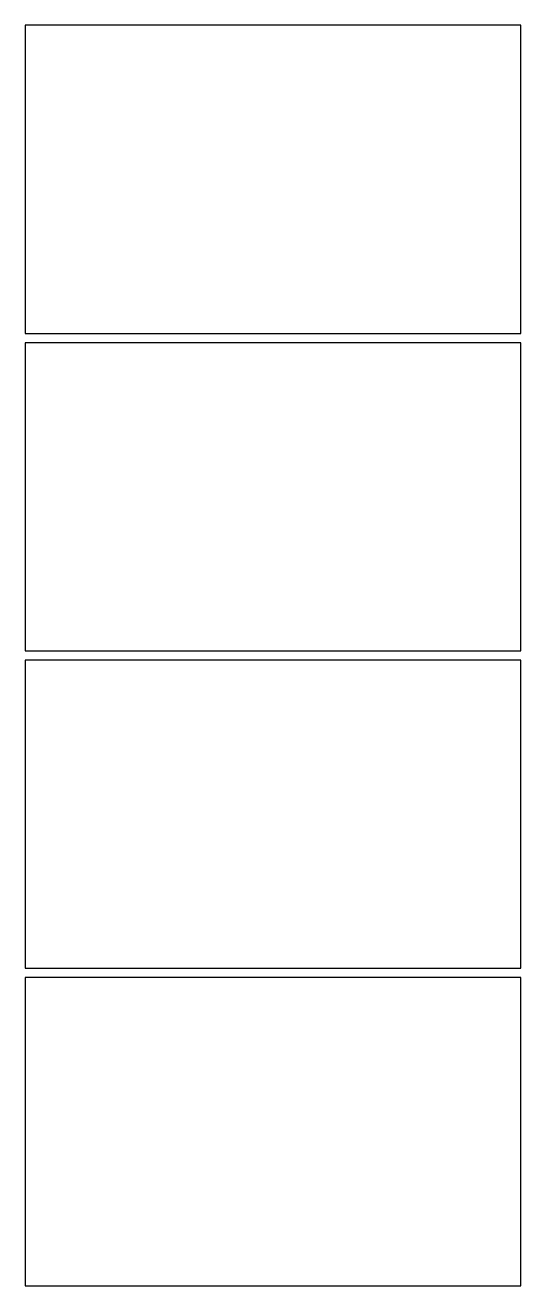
# Model space of a CAD drawing. Header units: millimetres. Extents: x -17.8 to 8.8, y 8.8 to 76.2.
import ezdxf

# ---------------------------------------------------------------- set-up
doc = ezdxf.new("R2010")
doc.units = ezdxf.units.MM

msp = doc.modelspace()

# ---------------------------------------------------------------- linework, layer by layer
for p, q in [((8.75, 76.25), (-17.75, 76.25)), ((-17.75, 76.25), (-17.75, 59.75)), ((8.75, 59.75), (8.75, 76.25)), ((-17.75, 59.75), (8.75, 59.75)), ((8.75, 59.25), (-17.75, 59.25)), ((-17.75, 59.25), (-17.75, 42.75)), ((8.75, 42.75), (8.75, 59.25)), ((-17.75, 42.75), (8.75, 42.75)), ((8.75, 42.25), (-17.75, 42.25)), ((-17.75, 42.25), (-17.75, 25.75)), ((8.75, 25.75), (8.75, 42.25)), ((-17.75, 25.75), (8.75, 25.75)), ((8.75, 25.25), (-17.75, 25.25)), ((-17.75, 25.25), (-17.75, 8.75)), ((8.75, 8.75), (8.75, 25.25)), ((-17.75, 8.75), (8.75, 8.75))]:
    msp.add_line(p, q)

doc.saveas('drawing.dxf')
